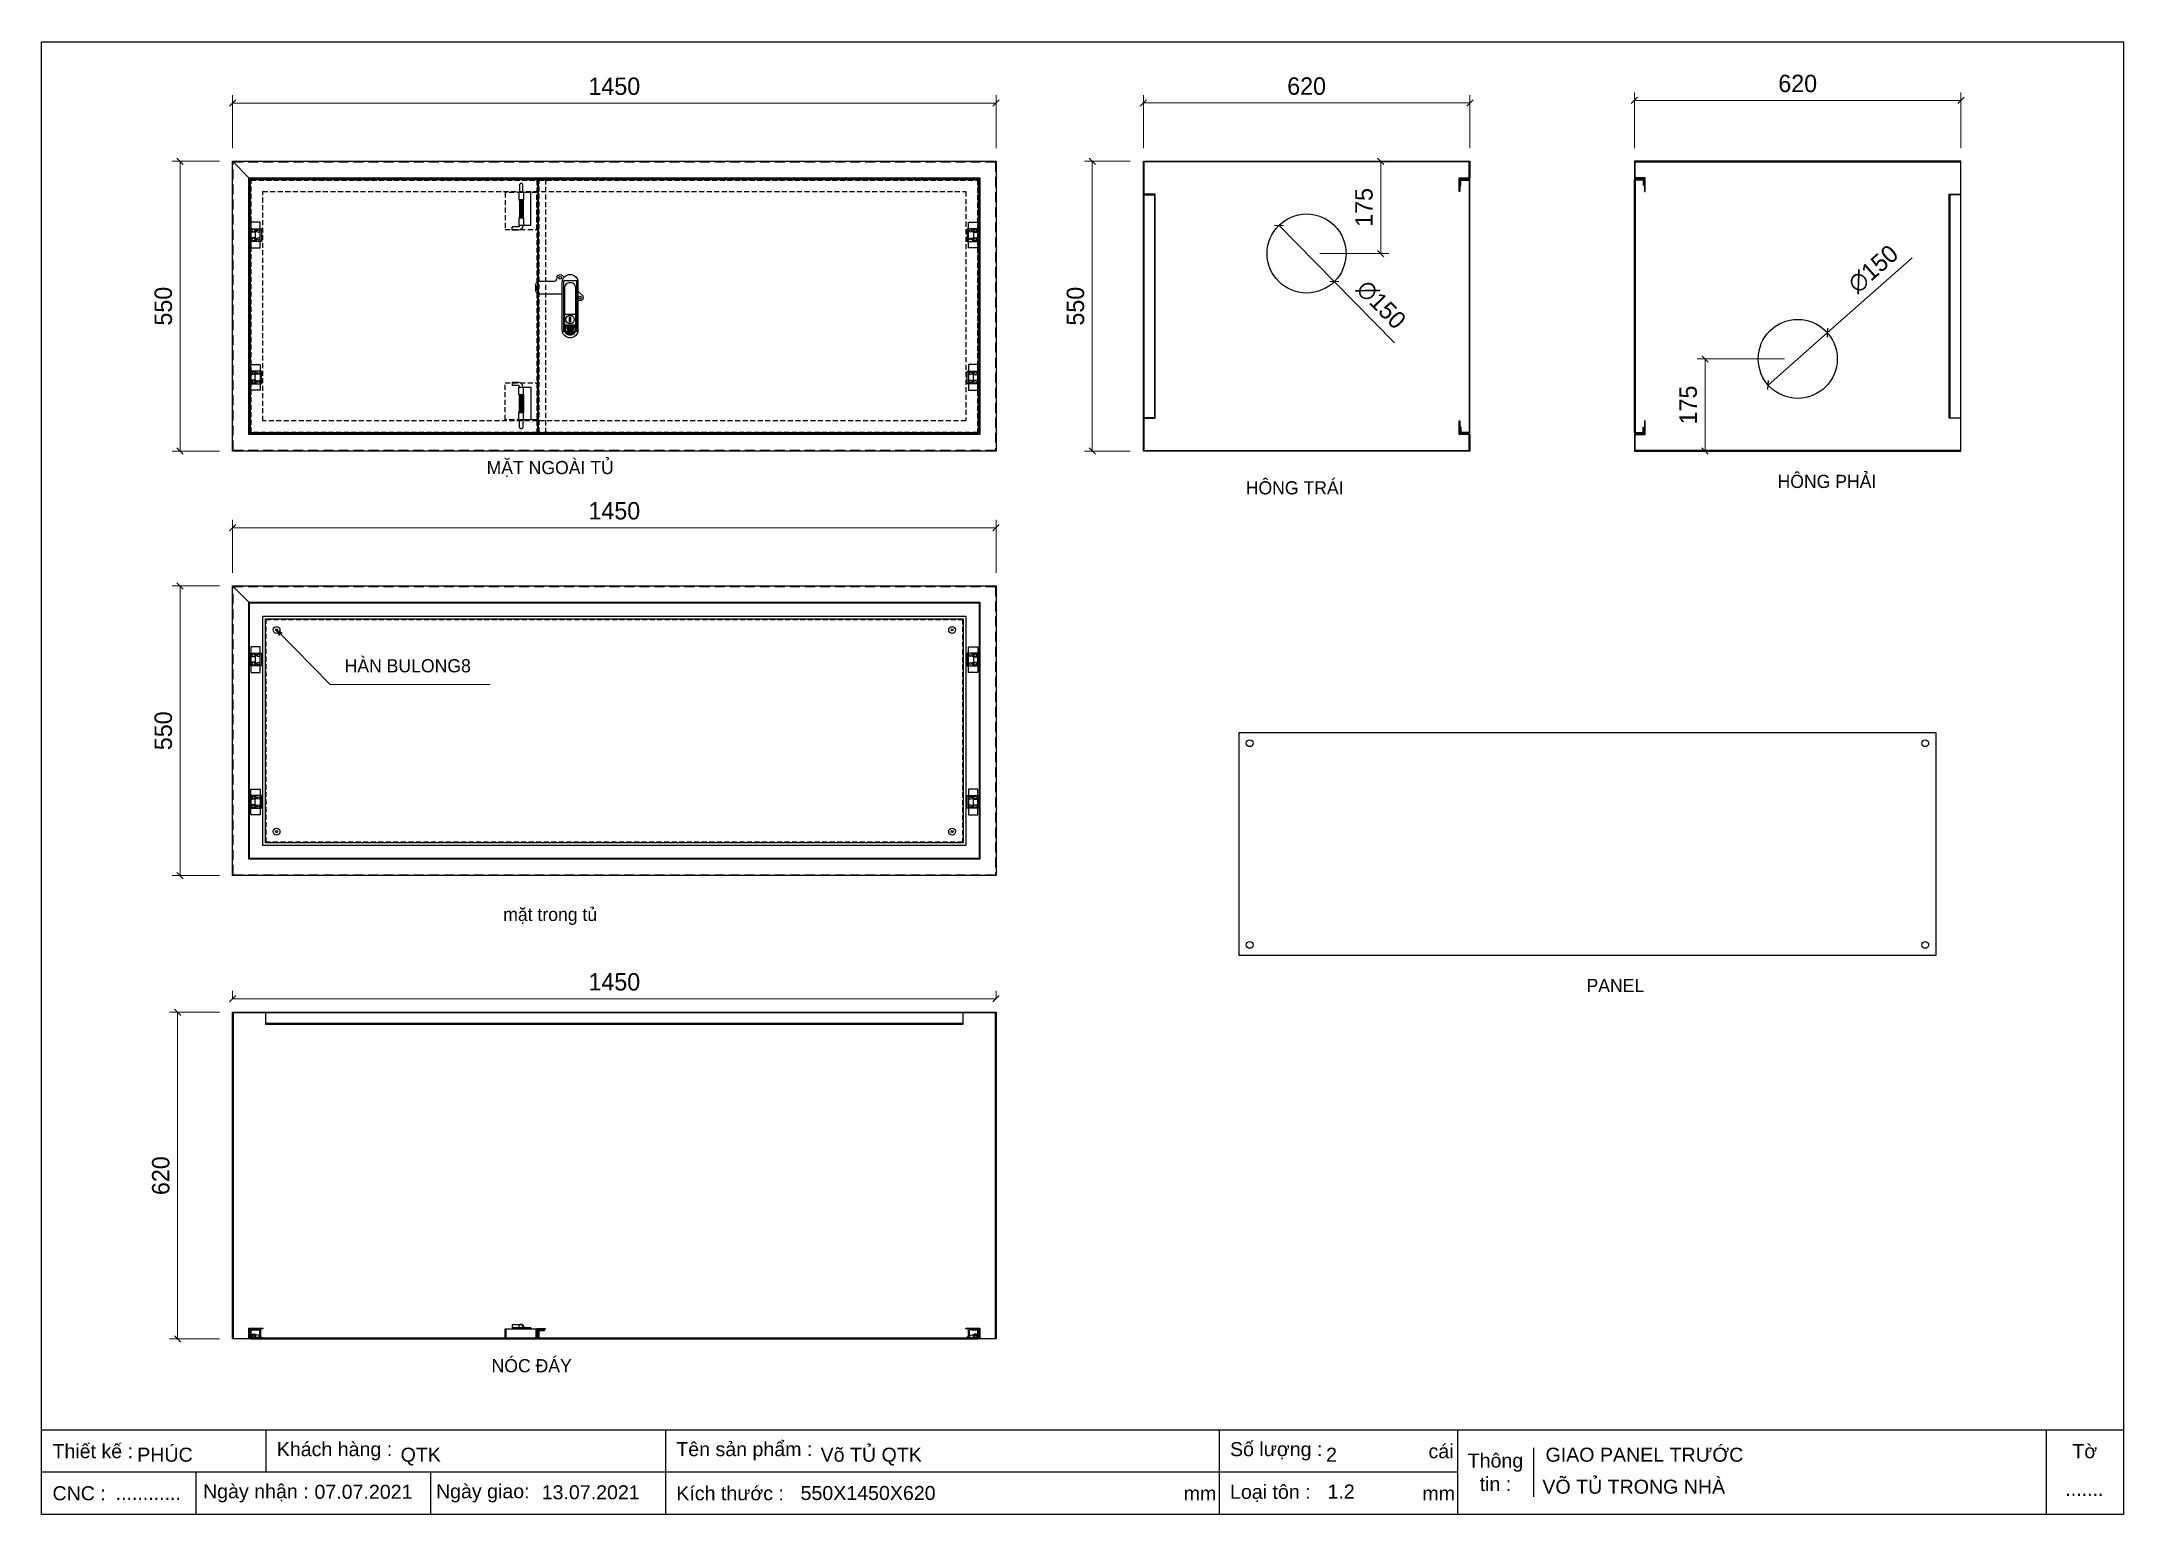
# Model space of a CAD drawing. Header units: millimetres. Extents: x 0 to 3953, y 0 to 2795.
import ezdxf

# ---------------------------------------------------------------- set-up
doc = ezdxf.new("R2010")
doc.units = ezdxf.units.MM
doc.linetypes.add('HIDDEN', pattern=[9.525, 6.35, -3.175])
doc.linetypes.add('HIDDEN2', pattern=[4.7625, 3.175, -1.5875])
doc.layers.add('Ghi chu', color=7, linetype='Continuous')
doc.styles.add('Arial', font='arial.ttf')
doc.dimstyles.new('Dim-33', dxfattribs={"dimtxt": 33, "dimasz": 12, "dimexe": 15, "dimexo": 25, "dimgap": 15, "dimtad": 1, "dimdec": 0, "dimtxsty": 'Standard', "dimblk": 'OBLIQUE', "dimcen": 10, "dimclrd": 5, "dimclre": 5, "dimclrt": 3, "dimazin": 3, "dimtfac": 1, "dimtdec": 0, "dimtmove": 0, "dimatfit": 3, "dimldrblk": 'OPEN30', "dimlwd": 9, "dimlwe": 9})

# ---------------------------------------------------------------- blocks, each defined once
blk = doc.blocks.new('KHUNG CHUẨN')
at = {"color": 7}
for p, q in [((19889.2, -28535.2), (16919.2, -28535.2)), ((17239.2, -28535.2), (17239.2, -28595.2)), ((17809.2, -28535.2), (17809.2, -28655.2)), ((18599.2, -28535.2), (18599.2, -28655.2)), ((18939.2, -28535.2), (18939.2, -28655.2)), ((19779.2, -28535.2), (19779.2, -28655.2)), ((19047.6, -28560.2), (19047.6, -28630.2)), ((18939.2, -28595.2), (16919.2, -28595.2)), ((17139.2, -28595.2), (17139.2, -28655.2)), ((17474.2, -28595.2), (17474.2, -28655.2))]:
    blk.add_line(p, q, dxfattribs=at)
blk.add_lwpolyline([(16919.2, -26555.2), (19889.2, -26555.2), (19889.2, -28655.2), (16919.2, -28655.2)], close=True, dxfattribs=at)
at = {"color": 2, "char_height": 20, "style": 'Arial'}
for s, insert, width, attachment_point in [('  Thiết kế :', (16919.2, -28565.2), 917.634, 4), ('  Khách hàng :', (17239.2, -28565.2), 917.634, 4), ('  Tên sản phẩm :', (17809.2, -28565.2), 917.634, 4), ('  Số lượng :', (18599.2, -28565.2), 917.634, 4), ('cái', (18897.9, -28565.2), 63.517, 4), ('Thông\\Ptin :', (18993.4, -28595.2), 108.311, 5), ('Tờ', (19834.2, -28565.2), 110, 5), ('  CNC :', (16919.2, -28625.2), 917.634, 4), ('  Ngày nhận :', (17134, -28625.2), 556.651, 4), ('  Ngày giao:', (17466.3, -28625.2), 556.651, 4), ('  Kích thước :', (17809.2, -28625.2), 917.634, 4), ('mm', (18548.6, -28625.2), 73.831, 4), ('  Loại tôn :', (18599.2, -28625.2), 917.634, 4), ('mm', (18889.2, -28625.2), 917.634, 4)]:
    blk.add_mtext(s, dxfattribs=dict(at, insert=insert, width=width, attachment_point=attachment_point))
at = {"color": 3, "style": 'Arial'}
for tag, p in [('#01', (17055.6, -28580.1)), ('#02', (17431.4, -28580.1)), ('#03', (18030.6, -28580.1)), ('#08', (18751.7, -28580.1)), ('#10', (19064.8, -28580.1)), ('#04', (17024.8, -28634.6)), ('#05', (17308.5, -28633)), ('#06', (17632.7, -28633.7)), ('#07', (18002, -28634.7)), ('#09', (18753.8, -28632.6)), ('#11', (19060.3, -28625.7)), ('#12', (19806.5, -28628.9))]:
    blk.add_attdef(tag, p, '', height=20, dxfattribs=at)
blk = doc.blocks.new('ovan6x9')
at = {"color": 2}
for p, q in [((2, 6), (8, 6)), ((2, 0), (8, 0))]:
    blk.add_line(p, q, dxfattribs=at)
for centre, start, end in [((2, 3), 90, 270), ((8, 3), 270, 90)]:
    blk.add_arc(centre, 3, start, end, dxfattribs=at)
blk = doc.blocks.new('HL036-1-1')
at = {"color": 1}
blk.add_line((9.5, 36.2), (9.5, 12.2), dxfattribs=at)
for points in [[(0, 48.5), (17.5, 48.5), (17.5, 0), (0, 0)], [(-2.5, 12.2), (17.5, 12.2), (17.5, 36.2), (-2.5, 36.2)]]:
    blk.add_lwpolyline(points, close=True, dxfattribs=at)
for centre, radius in [((3.5, 31.8), 2), ((3.5, 16.8), 2), ((12.7, 32.5), 2.5), ((12.7, 16), 2.5)]:
    blk.add_circle(centre, radius, dxfattribs=at)
blk = doc.blocks.new('HL036-1-2')
at = {"layer": 'Ghi chu', "color": 1}
for p, q in [((-3, 17.8), (-18.9, 17.8)), ((-18.9, 15.8), (-18.9, 17.8)), ((-12.1, 15.8), (-18.9, 15.8)), ((-16.4, 1), (-16.4, 14)), ((-15.6, 15), (-3.9, 17.7)), ((0, 0), (-15.4, 0)), ((-14.4, 3), (-14.4, 11.9)), ((0, 2), (-13.4, 2)), ((-13.1, 12.8), (-4.3, 9.8)), ((-6.2, 2), (-6.2, 0)), ((-1.2, 2), (-1.2, 0)), ((0, 0), (0, 2))]:
    blk.add_line(p, q, dxfattribs=at)
for radius in [4.1, 2.1]:
    blk.add_circle((-3, 13.7), radius, dxfattribs=at)
for centre, start, end in [((-15.4, 14), 102.9616, 180), ((-15.4, 1), 180, 270), ((-13.4, 11.9), 71.3254, 180), ((-13.4, 3), 180, 270)]:
    blk.add_arc(centre, 1, start, end, dxfattribs=at)
blk = doc.blocks.new('*D1')
at = {"color": 5, "lineweight": 9, "ltscale": 3, "transparency": 16777216}
for p, q in [((362.5, 2593), (362.5, 2693.5)), ((1812.5, 2593), (1812.5, 2693.5)), ((362.5, 2678.5), (1812.5, 2678.5))]:
    blk.add_line(p, q, dxfattribs=at)
at = {"color": 0, "linetype": 'ByBlock', "lineweight": -2}
for p, q in [((368.5, 2684.5), (356.5, 2672.5)), ((1806.5, 2672.5), (1818.5, 2684.5))]:
    blk.add_line(p, q, dxfattribs=at)
at = {"layer": 'Defpoints', "color": 0, "ltscale": 3, "transparency": 16777216}
for p in [(1812.5, 2678.5), (362.5, 2568), (1812.5, 2568)]:
    blk.add_point(p, dxfattribs=at)
at = {"color": 3, "ltscale": 3, "transparency": 16777216, "insert": (1087.5, 2710.3), "char_height": 33, "attachment_point": 5}
blk.add_mtext('1450', dxfattribs=at)
blk = doc.blocks.new('_Oblique')
at = {"color": 0, "linetype": 'ByBlock', "lineweight": -2}
blk.add_line((-0.5, -0.5), (0.5, 0.5), dxfattribs=at)
blk = doc.blocks.new('_Open30')
at = {"color": 0, "linetype": 'ByBlock', "lineweight": -2}
for p, q in [((-1, 0.27), (0, 0)), ((0, 0), (-1, -0.27)), ((0, 0), (-1, 0))]:
    blk.add_line(p, q, dxfattribs=at)
blk = doc.blocks.new('*D2')
at = {"color": 0, "linetype": 'ByBlock', "lineweight": -2}
for p, q in [((269, 2562), (257, 2574)), ((257, 2024), (269, 2012))]:
    blk.add_line(p, q, dxfattribs=at)
at = {"color": 5, "lineweight": 9, "ltscale": 3, "transparency": 16777216}
for p, q in [((337.5, 2568), (248, 2568)), ((263, 2568), (263, 2018)), ((337.5, 2018), (248, 2018))]:
    blk.add_line(p, q, dxfattribs=at)
at = {"layer": 'Defpoints', "color": 0, "ltscale": 3, "transparency": 16777216}
for p in [(362.5, 2568), (263, 2018), (362.5, 2018)]:
    blk.add_point(p, dxfattribs=at)
at = {"color": 3, "ltscale": 3, "transparency": 16777216, "insert": (231.2, 2293), "char_height": 33, "attachment_point": 5, "rotation": 90}
blk.add_mtext('550', dxfattribs=at)
blk = doc.blocks.new('*D3')
at = {"color": 5, "lineweight": 9, "ltscale": 3, "transparency": 16777216}
for p, q in [((337.5, 952.8), (243.1, 952.8)), ((258.1, 952.8), (258.1, 332.8)), ((337.5, 332.8), (243.1, 332.8))]:
    blk.add_line(p, q, dxfattribs=at)
at = {"color": 0, "linetype": 'ByBlock', "lineweight": -2}
for p, q in [((264.1, 946.8), (252.1, 958.8)), ((252.1, 338.8), (264.1, 326.8))]:
    blk.add_line(p, q, dxfattribs=at)
at = {"layer": 'Defpoints', "color": 0, "ltscale": 3, "transparency": 16777216}
for p in [(362.5, 952.8), (258.1, 332.8), (362.5, 332.8)]:
    blk.add_point(p, dxfattribs=at)
at = {"color": 3, "ltscale": 3, "transparency": 16777216, "insert": (226.3, 642.8), "char_height": 33, "attachment_point": 5, "rotation": 90}
blk.add_mtext('620', dxfattribs=at)
blk = doc.blocks.new('*D4')
at = {"color": 5, "lineweight": 9, "ltscale": 3, "transparency": 16777216}
for p, q in [((362.5, 977.8), (362.5, 993.6)), ((1812.5, 977.8), (1812.5, 993.6)), ((362.5, 978.6), (1812.5, 978.6))]:
    blk.add_line(p, q, dxfattribs=at)
at = {"color": 0, "linetype": 'ByBlock', "lineweight": -2}
for p, q in [((368.5, 984.6), (356.5, 972.6)), ((1806.5, 972.6), (1818.5, 984.6))]:
    blk.add_line(p, q, dxfattribs=at)
at = {"layer": 'Defpoints', "color": 0, "ltscale": 3, "transparency": 16777216}
for p in [(362.5, 952.8), (1812.5, 978.6), (1812.5, 952.8)]:
    blk.add_point(p, dxfattribs=at)
at = {"color": 3, "ltscale": 3, "transparency": 16777216, "insert": (1087.5, 1010.5), "char_height": 33, "attachment_point": 5}
blk.add_mtext('1450', dxfattribs=at)
blk = doc.blocks.new('*D5')
at = {"color": 0, "linetype": 'ByBlock', "lineweight": -2}
for p, q in [((2001.1, 2562), (1989.1, 2574)), ((1989.1, 2024), (2001.1, 2012))]:
    blk.add_line(p, q, dxfattribs=at)
at = {"color": 5, "lineweight": 9, "ltscale": 3, "transparency": 16777216}
for p, q in [((2067.1, 2568), (1980.1, 2568)), ((1995.1, 2018), (1995.1, 2568)), ((2067.1, 2018), (1980.1, 2018))]:
    blk.add_line(p, q, dxfattribs=at)
at = {"layer": 'Defpoints', "color": 0, "ltscale": 3, "transparency": 16777216}
for p in [(1995.1, 2568), (2092.1, 2568), (2092.1, 2018)]:
    blk.add_point(p, dxfattribs=at)
at = {"color": 3, "ltscale": 3, "transparency": 16777216, "insert": (1963.3, 2293), "char_height": 33, "attachment_point": 5, "rotation": 90}
blk.add_mtext('550', dxfattribs=at)
blk = doc.blocks.new('*D6')
at = {"color": 5, "lineweight": 9, "ltscale": 3, "transparency": 16777216}
for p, q in [((2092.1, 2593), (2092.1, 2693.7)), ((2712.1, 2593), (2712.1, 2693.7)), ((2092.1, 2678.7), (2712.1, 2678.7))]:
    blk.add_line(p, q, dxfattribs=at)
at = {"color": 0, "linetype": 'ByBlock', "lineweight": -2}
for p, q in [((2098.1, 2684.7), (2086.1, 2672.7)), ((2706.1, 2672.7), (2718.1, 2684.7))]:
    blk.add_line(p, q, dxfattribs=at)
at = {"layer": 'Defpoints', "color": 0, "ltscale": 3, "transparency": 16777216}
for p in [(2712.1, 2678.7), (2092.1, 2568), (2712.1, 2568)]:
    blk.add_point(p, dxfattribs=at)
at = {"color": 3, "ltscale": 3, "transparency": 16777216, "insert": (2402.1, 2710.6), "char_height": 33, "attachment_point": 5}
blk.add_mtext('620', dxfattribs=at)
blk = doc.blocks.new('*D7')
at = {"color": 0, "linetype": 'ByBlock', "lineweight": -2}
for p, q in [((3030.7, 2689.7), (3018.7, 2677.7)), ((3638.7, 2677.7), (3650.7, 2689.7))]:
    blk.add_line(p, q, dxfattribs=at)
at = {"color": 5, "lineweight": 9, "ltscale": 3, "transparency": 16777216}
for p, q in [((3024.7, 2593), (3024.7, 2698.7)), ((3644.7, 2593), (3644.7, 2698.7)), ((3024.7, 2683.7), (3644.7, 2683.7))]:
    blk.add_line(p, q, dxfattribs=at)
at = {"layer": 'Defpoints', "color": 0, "ltscale": 3, "transparency": 16777216}
for p in [(3644.7, 2683.7), (3024.7, 2568), (3644.7, 2568)]:
    blk.add_point(p, dxfattribs=at)
at = {"color": 3, "ltscale": 3, "transparency": 16777216, "insert": (3334.7, 2715.6), "char_height": 33, "attachment_point": 5}
blk.add_mtext('620', dxfattribs=at)
blk = doc.blocks.new('*D8')
at = {"color": 0, "linetype": 'ByBlock', "lineweight": -2}
for p, q in [((2549, 2562), (2537, 2574)), ((2537, 2399), (2549, 2387))]:
    blk.add_line(p, q, dxfattribs=at)
at = {"color": 5, "lineweight": 9, "ltscale": 3, "transparency": 16777216}
for p, q in [((2427.1, 2568), (2558, 2568)), ((2543, 2393), (2543, 2568)), ((2427.1, 2393), (2558, 2393))]:
    blk.add_line(p, q, dxfattribs=at)
at = {"layer": 'Defpoints', "color": 0, "ltscale": 3, "transparency": 16777216}
for p in [(2402.1, 2568), (2543, 2568), (2402.1, 2393)]:
    blk.add_point(p, dxfattribs=at)
at = {"color": 3, "ltscale": 3, "transparency": 16777216, "insert": (2511.2, 2480.5), "char_height": 33, "attachment_point": 5, "rotation": 90}
blk.add_mtext('175', dxfattribs=at)
blk = doc.blocks.new('*D9')
at = {"color": 5, "lineweight": 9, "ltscale": 3, "transparency": 16777216}
for p, q in [((3309.7, 2193), (3143.7, 2193)), ((3158.7, 2193), (3158.7, 2018)), ((3049.7, 2018), (3173.7, 2018))]:
    blk.add_line(p, q, dxfattribs=at)
at = {"color": 0, "linetype": 'ByBlock', "lineweight": -2}
for p, q in [((3164.7, 2187), (3152.7, 2199)), ((3152.7, 2024), (3164.7, 2012))]:
    blk.add_line(p, q, dxfattribs=at)
at = {"layer": 'Defpoints', "color": 0, "ltscale": 3, "transparency": 16777216}
for p in [(3334.7, 2193), (3024.7, 2018), (3158.7, 2018)]:
    blk.add_point(p, dxfattribs=at)
at = {"color": 3, "ltscale": 3, "transparency": 16777216, "insert": (3126.9, 2105.5), "char_height": 33, "attachment_point": 5, "rotation": 90}
blk.add_mtext('175', dxfattribs=at)
blk = doc.blocks.new('*D10')
at = {"color": 0, "linetype": 'ByBlock', "lineweight": -2}
for p, q in [((2341, 2446.5), (2358, 2446.4)), ((2463.2, 2339.5), (2446.2, 2339.6))]:
    blk.add_line(p, q, dxfattribs=at)
at = {"color": 5, "lineweight": 9, "ltscale": 3, "transparency": 16777216}
for p in [(2349.5, 2446.5), (2568.9, 2223.6)]:
    blk.add_line(p, (2454.7, 2339.6), dxfattribs=at)
at = {"layer": 'Defpoints', "color": 0, "ltscale": 3, "transparency": 16777216}
for p in [(2349.5, 2446.5), (2454.7, 2339.6)]:
    blk.add_point(p, dxfattribs=at)
at = {"color": 3, "ltscale": 3, "transparency": 16777216, "insert": (2543.6, 2296), "char_height": 33, "attachment_point": 5, "rotation": 314.5486}
blk.add_mtext('∅150', dxfattribs=at)
blk = doc.blocks.new('*D11')
at = {"color": 5, "lineweight": 9, "ltscale": 3, "transparency": 16777216}
for p in [(3551.8, 2384.9), (3278.5, 2143.4)]:
    blk.add_line(p, (3390.9, 2242.7), dxfattribs=at)
at = {"color": 0, "linetype": 'ByBlock', "lineweight": -2}
for p, q in [((3391.4, 2251.2), (3390.3, 2234.2)), ((3278, 2134.9), (3279, 2151.8))]:
    blk.add_line(p, q, dxfattribs=at)
at = {"layer": 'Defpoints', "color": 0, "ltscale": 3, "transparency": 16777216}
for p in [(3390.9, 2242.7), (3278.5, 2143.4)]:
    blk.add_point(p, dxfattribs=at)
at = {"color": 3, "ltscale": 3, "transparency": 16777216, "insert": (3478.1, 2363.5), "char_height": 33, "attachment_point": 5, "rotation": 41.4727}
blk.add_mtext('∅150', dxfattribs=at)
blk = doc.blocks.new('HL035-1-3')
at = {"color": 1}
for p, q in [((0, 3), (-17, 3)), ((-17, -3), (-17, 3)), ((0, 4.5), (18.5, 4.5)), ((18.5, 3), (0.2, 3)), ((4.4, 1), (2.9, 0.7)), ((18.5, 3), (18.5, 4.5)), ((0, -3), (-17, -3))]:
    blk.add_line(p, q, dxfattribs=at)
for radius, start, end in [(4.5, 90, 138.1897), (4.5, 221.8103, 13.4301), (3, 87.0927, 90), (3, 270, 90), (3, 270, 13.4301)]:
    blk.add_arc((0, 0), radius, start, end, dxfattribs=at)
blk = doc.blocks.new('*D12')
at = {"color": 0, "linetype": 'ByBlock', "lineweight": -2}
for p, q in [((368.5, 1878.6), (356.5, 1866.6)), ((1806.5, 1866.6), (1818.5, 1878.6))]:
    blk.add_line(p, q, dxfattribs=at)
at = {"color": 5, "lineweight": 9, "ltscale": 3, "transparency": 16777216}
for p, q in [((362.5, 1787.2), (362.5, 1887.6)), ((362.5, 1872.6), (1812.5, 1872.6)), ((1812.5, 1787.2), (1812.5, 1887.6))]:
    blk.add_line(p, q, dxfattribs=at)
at = {"layer": 'Defpoints', "color": 0, "ltscale": 3, "transparency": 16777216}
for p in [(1812.5, 1872.6), (362.5, 1762.2), (1812.5, 1762.2)]:
    blk.add_point(p, dxfattribs=at)
at = {"color": 3, "ltscale": 3, "transparency": 16777216, "insert": (1087.5, 1904.5), "char_height": 33, "attachment_point": 5}
blk.add_mtext('1450', dxfattribs=at)
blk = doc.blocks.new('*D13')
at = {"color": 5, "lineweight": 9, "ltscale": 3, "transparency": 16777216}
for p, q in [((337.5, 1762.2), (248, 1762.2)), ((263, 1762.2), (263, 1212.2)), ((337.5, 1212.2), (248, 1212.2))]:
    blk.add_line(p, q, dxfattribs=at)
at = {"color": 0, "linetype": 'ByBlock', "lineweight": -2}
for p, q in [((269, 1756.2), (257, 1768.2)), ((257, 1218.2), (269, 1206.2))]:
    blk.add_line(p, q, dxfattribs=at)
at = {"layer": 'Defpoints', "color": 0, "ltscale": 3, "transparency": 16777216}
for p in [(362.5, 1762.2), (263, 1212.2), (362.5, 1212.2)]:
    blk.add_point(p, dxfattribs=at)
at = {"color": 3, "ltscale": 3, "transparency": 16777216, "insert": (231.2, 1487.2), "char_height": 33, "attachment_point": 5, "rotation": 90}
blk.add_mtext('550', dxfattribs=at)
blk = doc.blocks.new('HL035-1-1')
at = {"color": 1}
for p, q in [((-5, 88), (-17, 88)), ((-17, 88), (-17, 82)), ((-5, 82), (-17, 82)), ((-3, 79), (-3, 80)), ((3, 79), (3, 80)), ((-4.5, 79), (18.5, 79)), ((-4.5, 65), (-4.5, 79)), ((-4.5, 65), (4.5, 65)), ((1.3, 65), (-4, 64)), ((4, 64), (-4, 62.5)), ((-4, 64), (-3, 64)), ((4, 62.5), (-4, 61)), ((-4, 62.5), (-3, 62.5)), ((4, 61), (-4, 59.5)), ((-4, 61), (-3, 61)), ((4, 59.5), (-4, 58)), ((-4, 59.5), (-3, 59.5)), ((4, 58), (-4, 56.5)), ((-4, 58), (-3, 58)), ((4, 56.5), (-4, 55)), ((-4, 56.5), (-3, 56.5)), ((4, 55), (-4, 53.5)), ((-4, 55), (-3, 55)), ((4, 53.5), (-4, 52)), ((-4, 53.5), (-3, 53.5)), ((4, 52), (-4, 50.5)), ((-4, 52), (-3, 52)), ((4, 50.5), (-4, 49)), ((-4, 50.5), (-3, 50.5)), ((4, 49), (-4, 47.5)), ((-4, 49), (-3, 49)), ((4, 47.5), (-4, 46)), ((-4, 47.5), (-3, 47.5)), ((4, 46), (-4, 44.5)), ((-4, 46), (-3, 46)), ((4, 44.5), (-4, 43)), ((-4, 44.5), (-3, 44.5)), ((4, 43), (-4, 41.5)), ((-4, 43), (-3, 43)), ((4, 41.5), (-4, 40)), ((-4, 41.5), (-3, 41.5)), ((4, 40), (-4, 38.5)), ((-4, 40), (-3, 40)), ((-3, 79), (-3, 79)), ((3, 64), (4, 64)), ((3, 62.5), (4, 62.5)), ((3, 61), (4, 61)), ((3, 59.5), (4, 59.5)), ((3, 58), (4, 58)), ((3, 56.5), (4, 56.5)), ((3, 55), (4, 55)), ((3, 53.5), (4, 53.5)), ((3, 52), (4, 52)), ((3, 50.5), (4, 50.5)), ((3, 49), (4, 49)), ((3, 47.5), (4, 47.5)), ((3, 46), (4, 46)), ((3, 44.5), (4, 44.5)), ((3, 43), (4, 43)), ((3, 41.5), (4, 41.5)), ((3, 40), (4, 40)), ((4.5, 65), (4.5, 79)), ((4.5, 65), (4.5, 31)), ((18.5, 79), (18.5, 17)), ((-4.5, 17), (-4.5, 31)), ((-4.5, 31), (4.5, 31)), ((18.5, 17), (-4.5, 17)), ((4, 38.5), (-4, 37)), ((-4, 38.5), (-3, 38.5)), ((4, 37), (-4, 35.5)), ((-4, 37), (-3, 37)), ((4, 35.5), (-4, 34)), ((-4, 35.5), (-3, 35.5)), ((4, 34), (-4, 32.5)), ((-4, 34), (-3, 34)), ((-3, 3), (-2, 0)), ((3, 3), (2, 0)), ((3, 38.5), (4, 38.5)), ((3, 37), (4, 37)), ((3, 35.5), (4, 35.5)), ((3, 34), (4, 34)), ((4.5, 17), (4.5, 31))]:
    blk.add_line(p, q, dxfattribs=at)
for points in [[(-3, 32.5), (-3, 65)], [(3, 65), (3, 32.5)], [(-3, 3), (-3, 17)], [(2, 0), (-2, 0)], [(3, 17), (3, 3)]]:
    blk.add_lwpolyline(points, dxfattribs=at)
blk.add_lwpolyline([(-4, 32.5), (4, 32.5), (4, 31), (-4, 31)], close=True, dxfattribs=at)
for radius in [8, 2]:
    blk.add_arc((-5, 80), radius, 0, 90, dxfattribs=at)
blk = doc.blocks.new('AB301-2-1')
at = {"linetype": 'Continuous'}
h = blk.add_hatch(dxfattribs=at)
h.set_pattern_fill('ACAD_ISO09W100', color=1, scale=0.2)
h.set_pattern_definition([(0, (-368.0181, 398.3814), (0, 1), [4.8, -0.6, 1.2, -0.6, 1.2, -0.6])])
h.paths.add_polyline_path([(-4.1, -88.5, 0.118404), (0, -89.5, 0.118404), (4.1, -88.5), (7, -72), (-7, -72)])
at = {"color": 1, "linetype": 'Continuous'}
for p, q in [((-10, -50.5), (10, -50.5)), ((-7, -72), (7, -72)), ((-7, -72), (-4.1, -88.5)), ((7, -72), (4.1, -88.5))]:
    blk.add_line(p, q, dxfattribs=at)
for points in [[(-15, -12.5), (-57.5, -12.5, -0.414214), (-65, -5), (-65, 5, -0.414214), (-57.5, 12.5), (-30.7, 12.5, 0.414214), (-24.7, 18.5), (-24.7, 18.7)], [(-24.7, 18.7, -0.198912), (-23, 23), (-23, 23, -0.414214), (-14.5, 23), (-11.3, 19.8)], [(15, -6.5), (23, -14.5, -0.414214), (23, -23), (23, -23, -0.381561), (15, -23.4, -0.381561)]]:
    blk.add_lwpolyline(points, format="xyb", dxfattribs=at)
for points in [[(0, 25), (0, 25, -0.414214), (15, 10), (15, -80.5, -0.414214), (0, -95.5), (0, -95.5, -0.414214), (-15, -80.5), (-15, 10, -0.414214)], [(0, 10, -0.414214), (10, 0), (10, -80.5, -0.414214), (0, -90.5, -0.414214), (-10, -80.5), (-10, 0, -0.414214)], [(9, -72.5), (9, -80.5, -0.414214), (0, -89.5, -0.414214), (-9, -80.5), (-9, -72.5, -0.414214), (-7, -70.5), (7, -70.5, -0.414214)]]:
    blk.add_lwpolyline(points, format="xyb", close=True, dxfattribs=at)
at = {"color": 2, "linetype": 'Continuous'}
blk.add_lwpolyline([(-12, 13.3), (12, 13.3), (12, -83.7), (-12, -83.7)], close=True, dxfattribs=at)
at = {"color": 1, "linetype": 'Continuous'}
blk.add_lwpolyline([(-1, -55.5), (1, -55.5), (1, -65.5), (-1, -65.5)], close=True, dxfattribs=at)
for centre, radius in [((-18.7, 18.7), 2.5), ((18.7, -18.7), 2.5), ((0, -60.5), 8)]:
    blk.add_circle(centre, radius, dxfattribs=at)

msp = doc.modelspace()

# ---------------------------------------------------------------- linework, layer by layer
at = {"ltscale": 3}
for p, q in [((363.7, 2566.8), (393.7, 2536.8)), ((363.7, 1761), (393.7, 1731))]:
    msp.add_line(p, q, dxfattribs=at)
at = {"color": 6, "linetype": 'HIDDEN2', "ltscale": 3}
for p, q in [((941.5, 2533.6), (956.5, 2533.6)), ((956.5, 2533.6), (956.5, 2052.4)), ((956.5, 2052.4), (941.5, 2052.4))]:
    msp.add_line(p, q, dxfattribs=at)
at = {"ltscale": 3}
for points in [[(362.5, 2568), (1812.5, 2568), (1812.5, 2018), (362.5, 2018)], [(393.7, 2536.8), (1781.3, 2536.8), (1781.3, 2049.2), (393.7, 2049.2)], [(394.9, 2535.6), (1780.1, 2535.6), (1780.1, 2050.4), (394.9, 2050.4)], [(362.5, 1762.2), (1812.5, 1762.2), (1812.5, 1212.2), (362.5, 1212.2)], [(393.7, 1731), (1781.3, 1731), (1781.3, 1243.4), (393.7, 1243.4)], [(394.9, 1729.8), (1780.1, 1729.8), (1780.1, 1244.6), (394.9, 1244.6)], [(419.9, 1704.8), (1755.1, 1704.8), (1755.1, 1269.6), (419.9, 1269.6)]]:
    msp.add_lwpolyline(points, close=True, dxfattribs=at)
at = {"linetype": 'HIDDEN', "ltscale": 3}
for points in [[(363.7, 2566.8), (1811.3, 2566.8), (1811.3, 2019.2), (363.7, 2019.2)], [(363.7, 1761), (1811.3, 1761), (1811.3, 1213.4), (363.7, 1213.4)]]:
    msp.add_lwpolyline(points, close=True, dxfattribs=at)
at = {"color": 6, "ltscale": 3}
for points in [[(396.9, 2533.6), (941.5, 2533.6), (941.5, 2052.4), (396.9, 2052.4)], [(943.5, 2533.6), (1778.1, 2533.6), (1778.1, 2052.4), (943.5, 2052.4)]]:
    msp.add_lwpolyline(points, close=True, dxfattribs=at)
at = {"color": 6, "linetype": 'HIDDEN2', "ltscale": 3}
for points in [[(398.1, 2532.4), (940.3, 2532.4), (940.3, 2053.6), (398.1, 2053.6)], [(944.7, 2532.4), (1776.9, 2532.4), (1776.9, 2053.6), (944.7, 2053.6)]]:
    msp.add_lwpolyline(points, close=True, dxfattribs=at)
at = {"color": 7}
for points in [[(2691.7, 2510.6), (2691.7, 2536.8), (2710.9, 2536.8), (2710.9, 2566.8), (2093.3, 2566.8), (2093.3, 2019.2), (2710.9, 2019.2), (2710.9, 2049.2), (2691.7, 2049.2), (2691.7, 2075.4), (2692.9, 2075.4), (2692.9, 2050.4), (2712.1, 2050.4), (2712.1, 2018), (2092.1, 2018), (2092.1, 2568), (2712.1, 2568), (2712.1, 2535.6), (2692.9, 2535.6), (2692.9, 2510.6)], [(3045.1, 2510.6), (3045.1, 2536.8), (3025.9, 2536.8), (3025.9, 2566.8), (3643.5, 2566.8), (3643.5, 2019.2), (3025.9, 2019.2), (3025.9, 2049.2), (3045.1, 2049.2), (3045.1, 2075.4), (3043.9, 2075.4), (3043.9, 2050.4), (3024.7, 2050.4), (3024.7, 2018), (3644.7, 2018), (3644.7, 2568), (3024.7, 2568), (3024.7, 2535.6), (3043.9, 2535.6), (3043.9, 2510.6)], [(1755.1, 353.2), (1781.3, 353.2), (1781.3, 334), (1811.3, 334), (1811.3, 951.6), (363.7, 951.6), (363.7, 334), (393.7, 334), (393.7, 353.2), (419.9, 353.2), (419.9, 352), (394.9, 352), (394.9, 332.8), (362.5, 332.8), (362.5, 952.8), (1812.5, 952.8), (1812.5, 332.8), (1780.1, 332.8), (1780.1, 352), (1755.1, 352)], [(939.3, 334.2), (939.3, 351.2), (881.3, 351.2), (881.3, 334.2), (880.3, 334.2), (880.3, 352.2), (940.3, 352.2), (940.3, 334.2)]]:
    msp.add_lwpolyline(points, close=True, dxfattribs=at)
at = {"color": 6}
for points in [[(2694.7, 2522.4), (2694.7, 2532.4), (2710.7, 2532.4), (2710.7, 2053.6), (2695.9, 2053.6), (2695.9, 2063.6), (2694.7, 2063.6), (2694.7, 2052.4), (2711.9, 2052.4), (2711.9, 2533.6), (2693.5, 2533.6), (2693.5, 2522.4)], [(3042.1, 2522.4), (3042.1, 2532.4), (3026.1, 2532.4), (3026.1, 2053.6), (3040.9, 2053.6), (3040.9, 2063.6), (3042.1, 2063.6), (3042.1, 2052.4), (3024.9, 2052.4), (3024.9, 2533.6), (3043.3, 2533.6), (3043.3, 2522.4)], [(956.5, 352.4), (940.3, 352.4), (940.3, 334.2), (398.1, 334.2), (398.1, 350.2), (408.1, 350.2), (408.1, 351.4), (396.9, 351.4), (396.9, 333), (941.5, 333), (941.5, 351.2), (956.5, 351.2)], [(1766.9, 350.2), (1776.9, 350.2), (1776.9, 334.2), (944.7, 334.2), (944.7, 349), (954.7, 349), (954.7, 350.2), (943.5, 350.2), (943.5, 333), (1778.1, 333), (1778.1, 351.4), (1766.9, 351.4)]]:
    msp.add_lwpolyline(points, close=True, dxfattribs=at)
at = {"linetype": 'HIDDEN2', "ltscale": 3}
for points in [[(419.9, 2510.6), (1755.1, 2510.6), (1755.1, 2075.4), (419.9, 2075.4)], [(880.3, 2438.6), (940.3, 2438.6), (940.3, 2508.6), (880.3, 2508.6)], [(880.3, 2147.4), (940.3, 2147.4), (940.3, 2077.4), (880.3, 2077.4)]]:
    msp.add_lwpolyline(points, close=True, dxfattribs=at)
at = {"color": 1}
for points in [[(2093.3, 2504.6), (2113.3, 2504.6), (2113.3, 2081.4), (2093.3, 2081.4), (2093.3, 2080.4), (2114.3, 2080.4), (2114.3, 2505.6), (2093.3, 2505.6)], [(3643.5, 2504.6), (3623.5, 2504.6), (3623.5, 2081.4), (3643.5, 2081.4), (3643.5, 2080.4), (3622.5, 2080.4), (3622.5, 2505.6), (3643.5, 2505.6)], [(1749.1, 951.6), (1749.1, 931.6), (425.9, 931.6), (425.9, 951.6), (424.9, 951.6), (424.9, 930.6), (1750.1, 930.6), (1750.1, 951.6)]]:
    msp.add_lwpolyline(points, close=True, dxfattribs=at)
at = {"color": 1, "ltscale": 3}
for points in [[(424.9, 1699.8), (1750.1, 1699.8), (1750.1, 1274.6), (424.9, 1274.6)], [(2274, 1483.6), (3596.8, 1483.6), (3596.8, 1060.8), (2274, 1060.8)]]:
    msp.add_lwpolyline(points, close=True, dxfattribs=at)
at = {"color": 1, "linetype": 'HIDDEN2', "ltscale": 3}
msp.add_lwpolyline([(426.1, 1698.6), (1748.9, 1698.6), (1748.9, 1275.8), (426.1, 1275.8)], close=True, dxfattribs=at)
at = {"color": 2, "ltscale": 3}
for centre, radius in [((2402.1, 2393), 75), ((3334.7, 2193), 75), ((446.1, 1678.6), 6.5), ((446.1, 1678.6), 2), ((1728.9, 1678.6), 6.5), ((1728.9, 1678.6), 2), ((2294, 1463.6), 6.5), ((3576.8, 1463.6), 6.5), ((446.1, 1295.8), 6.5), ((446.1, 1295.8), 2), ((1728.9, 1295.8), 6.5), ((1728.9, 1295.8), 2), ((2294, 1080.8), 6.5), ((3576.8, 1080.8), 6.5)]:
    msp.add_circle(centre, radius, dxfattribs=at)
at = {"color": 2}
msp.add_circle((910.5, 356.7), 4, dxfattribs=at)

# ---------------------------------------------------------------- block references
at = {"color": 3, "xscale": 1.330999999991036, "yscale": 1.330999999991036, "zscale": 1.330999999991036}
msp.add_blockref('KHUNG CHUẨN', (-22519.5, 38140), dxfattribs=at).add_auto_attribs({'#03': 'Võ TỦ QTK', '#07': '550X1450X620', '#08': '2', '#09': '1.2', '#10': 'GIAO PANEL TRƯỚC', '#11': 'VÕ TỦ TRONG NHÀ', '#02': 'QTK', '#05': '07.07.2021', '#06': '13.07.2021 ', '#01': 'PHÚC', '#04': '............', '#12': '.......'})
at = {"color": 7, "xscale": -1, "rotation": 180}
for name, p in [('HL035-1-1', (910.5, 2525.6)), ('HL036-1-1', (1760.1, 2182.1)), ('ovan6x9', (1767.8, 2169.1)), ('ovan6x9', (1767.8, 2152.6)), ('HL036-1-1', (1760.1, 1376.3)), ('ovan6x9', (1767.8, 1363.3)), ('ovan6x9', (1767.8, 1346.8)), ('HL035-1-3', (910.5, 356.7)), ('HL036-1-2', (1775.8, 352))]:
    msp.add_blockref(name, p, dxfattribs=at)
at = {"color": 7, "xscale": -1}
for name, p in [('HL036-1-1', (414.9, 2403.9)), ('ovan6x9', (407.2, 2433.4)), ('ovan6x9', (407.2, 2416.9)), ('ovan6x9', (407.2, 1627.6)), ('HL036-1-1', (414.9, 1598.1)), ('ovan6x9', (407.2, 1611.1))]:
    msp.add_blockref(name, p, dxfattribs=at)
at = {"color": 7}
for name, p in [('HL036-1-1', (1760.1, 2403.9)), ('ovan6x9', (1767.8, 2433.4)), ('ovan6x9', (1767.8, 2416.9)), ('AB301-2-1', (1003.5, 2328.3)), ('HL035-1-1', (910.5, 2060.4)), ('HL036-1-1', (1760.1, 1598.1)), ('ovan6x9', (1767.8, 1627.6)), ('ovan6x9', (1767.8, 1611.1))]:
    msp.add_blockref(name, p, dxfattribs=at)
at = {"color": 7, "rotation": 180}
for name, p in [('HL036-1-1', (414.9, 2182.1)), ('ovan6x9', (407.2, 2169.1)), ('ovan6x9', (407.2, 2152.6)), ('ovan6x9', (407.2, 1363.3)), ('ovan6x9', (407.2, 1346.8)), ('HL036-1-1', (414.9, 1376.3)), ('HL036-1-2', (399.2, 352))]:
    msp.add_blockref(name, p, dxfattribs=at)

# ---------------------------------------------------------------- texts
at = {"color": 2, "char_height": 25, "width": 775, "attachment_point": 5}
for s, insert in [('MẶT NGOÀI TỦ', (965.7, 1984)), ('HÔNG PHẢI', (3390.2, 1960.3)), ('HÔNG TRÁI', (2379.4, 1948.1)), ('HÀN BULONG8', (695.2, 1610.4)), ('mặt trong tủ ', (965.7, 1134.9)), ('PANEL ', (2988.4, 1003.7)), ('NÓC ĐÁY', (930.6, 281.9))]:
    msp.add_mtext(s, dxfattribs=dict(at, insert=insert))

# ---------------------------------------------------------------- dimensions: what is measured, and where the dimension line sits
at = {"ltscale": 3}
for base, p1, p2, picture, middle in [((1812.5, 2678.5), (362.5, 2568), (1812.5, 2568), '*D1', (1087.5, 2710.3)), ((2712.1, 2678.7), (2092.1, 2568), (2712.1, 2568), '*D6', (2402.1, 2710.6)), ((3644.7, 2683.7), (3024.7, 2568), (3644.7, 2568), '*D7', (3334.7, 2715.6)), ((1812.5, 1872.6), (362.5, 1762.2), (1812.5, 1762.2), '*D12', (1087.5, 1904.5)), ((1812.5, 978.6), (362.5, 952.8), (1812.5, 952.8), '*D4', (1087.5, 1010.5))]:
    dim = msp.add_linear_dim(base=base, p1=p1, p2=p2, dimstyle='Dim-33', dxfattribs=at)
    dim.commit()
    dim.dimension.update_dxf_attribs({"geometry": picture, "text_midpoint": middle})
for base, p1, p2, picture, middle in [((263, 2018), (362.5, 2568), (362.5, 2018), '*D2', (231.2, 2293)), ((2543, 2568), (2402.1, 2393), (2402.1, 2568), '*D8', (2511.2, 2480.5)), ((3158.7, 2018), (3334.7, 2193), (3024.7, 2018), '*D9', (3126.9, 2105.5)), ((263, 1212.2), (362.5, 1762.2), (362.5, 1212.2), '*D13', (231.2, 1487.2)), ((258.1, 332.8), (362.5, 952.8), (362.5, 332.8), '*D3', (226.3, 642.8))]:
    dim = msp.add_linear_dim(base=base, p1=p1, p2=p2, angle=90, dimstyle='Dim-33', dxfattribs=at)
    dim.commit()
    dim.dimension.update_dxf_attribs({"geometry": picture, "text_midpoint": middle})
dim = msp.add_linear_dim(base=(1995.1, 2568), p1=(2092.1, 2018), p2=(2092.1, 2568), angle=90, dimstyle='Dim-33', dxfattribs=at)
dim.commit()
dim.dimension.update_dxf_attribs({"geometry": '*D5', "text_midpoint": (1995.1, 2293), "dimtype": 160})
dim = msp.add_diameter_dim_2p(p1=(2349.5, 2446.5), p2=(2454.7, 2339.6), dimstyle='Dim-33', dxfattribs=at)
dim.commit()
dim.dimension.update_dxf_attribs({"geometry": '*D10', "text_midpoint": (2543.6, 2296)})
dim = msp.add_diameter_dim_2p(p1=(3278.5, 2143.4), p2=(3390.9, 2242.7), dimstyle='Dim-33', dxfattribs=at)
dim.commit()
dim.dimension.update_dxf_attribs({"geometry": '*D11', "text_midpoint": (3499.8, 2339), "dimtype": 163})

# ---------------------------------------------------------------- leaders
msp.add_leader([(446.1, 1678.6), (548.1, 1575), (851.7, 1575)], dimstyle='Dim-33', dxfattribs=at)

doc.saveas('drawing.dxf')
